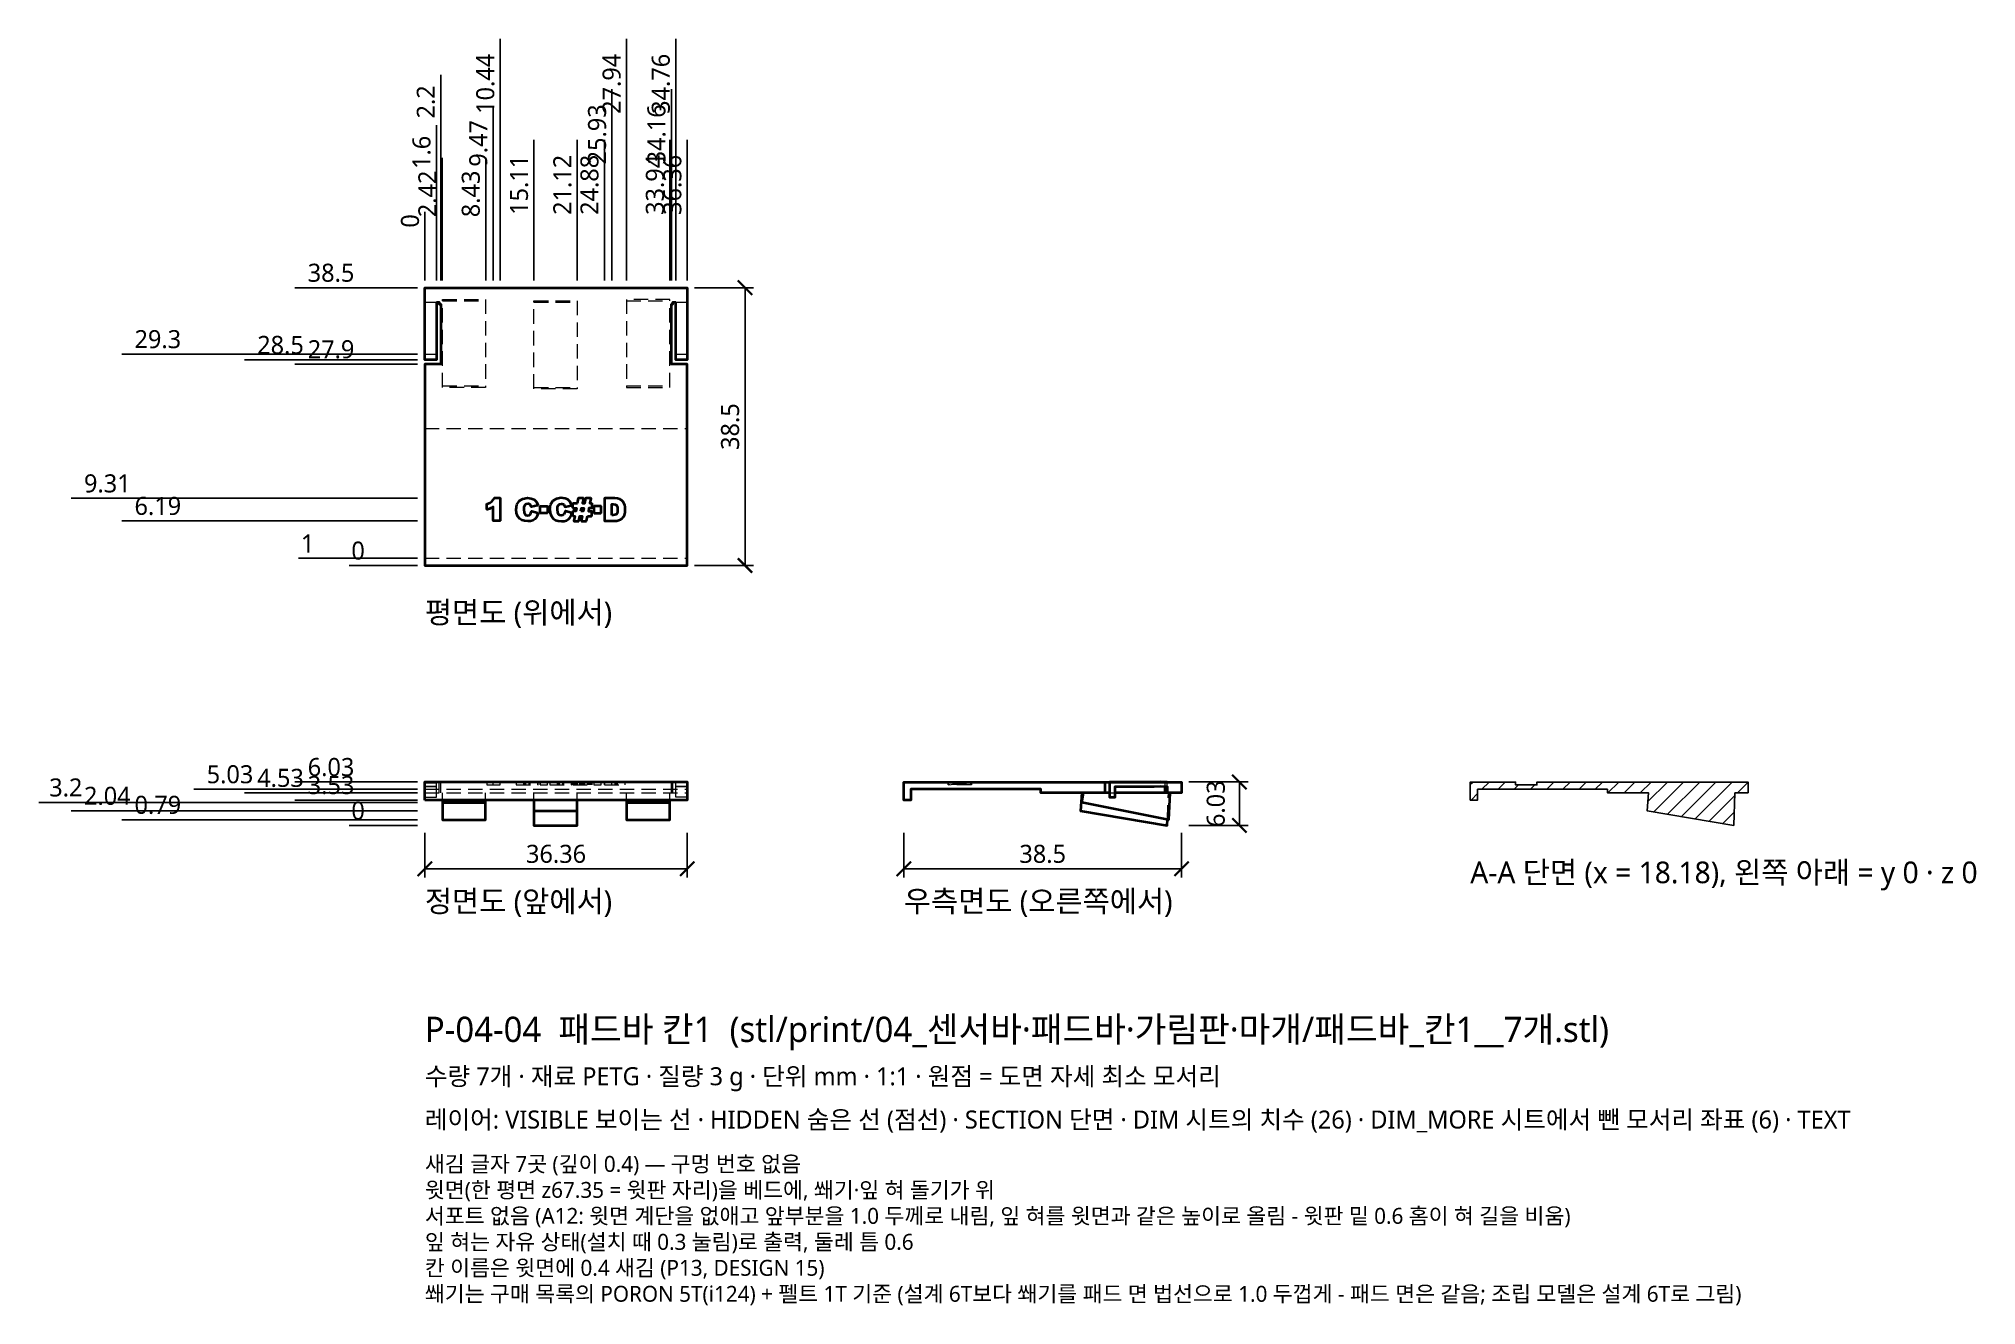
# Model space of a CAD drawing. Header units: millimetres. Extents: x -54 to 215, y -66 to 109.
import ezdxf

# ---------------------------------------------------------------- set-up
doc = ezdxf.new("R2010")
doc.units = ezdxf.units.MM
doc.linetypes.add('HIDDEN', pattern=[3, 2, -1])
for name, color, linetype, lineweight in [('DIM', 4, 'CONTINUOUS', 13), ('DIM_MORE', 3, 'CONTINUOUS', 13), ('HIDDEN', 8, 'HIDDEN', 18), ('SECTION', 5, 'CONTINUOUS', 25), ('TEXT', 7, 'CONTINUOUS', 18), ('VISIBLE', 7, 'CONTINUOUS', 35)]:
    doc.layers.add(name, color=color, linetype=linetype, lineweight=lineweight)
doc.styles.add('KR', font='malgun.ttf')
doc.dimstyles.new('TOCCATA', dxfattribs={"dimtxt": 2.5, "dimasz": 2, "dimexe": 1.2, "dimexo": 1, "dimgap": 0.8, "dimtad": 1, "dimdsep": 46, "dimtxsty": 'KR', "dimblk": 'ARCHTICK', "dimcen": 2.5, "dimazin": 3, "dimtfac": 0.5, "dimtmove": 2, "dimatfit": 3})

# ---------------------------------------------------------------- blocks, each defined once
blk = doc.blocks.new('_ARCHTICK')
at = {"color": 0, "linetype": 'BYBLOCK', "const_width": 0.15}
blk.add_lwpolyline([(-0.5, -0.5), (0.5, 0.5)], dxfattribs=at)
blk = doc.blocks.new('*D6')
for p, q in [((1.6, 85.53), (1.6, 97.03)), ((1.6, 81.53), (1.6, 85.53)), ((1.6, 75.53), (1.6, 81.53))]:
    blk.add_line(p, q)
at = {"layer": 'Defpoints'}
for p in [(1.6, 89.53), (1.6, 74.53), (0, 36.03)]:
    blk.add_point(p, dxfattribs=at)
at = {"layer": 'DIM', "insert": (-0.45, 93.28), "char_height": 2.5, "attachment_point": 5, "rotation": 90, "style": 'KR'}
blk.add_mtext('1.6', dxfattribs=at)
blk = doc.blocks.new('*D11')
for p, q in [((10.44, 92.53), (10.44, 109.03)), ((10.44, 88.53), (10.44, 92.53)), ((10.44, 75.53), (10.44, 88.53))]:
    blk.add_line(p, q)
at = {"layer": 'Defpoints'}
for p in [(10.44, 96.53), (10.44, 74.53), (0, 36.03)]:
    blk.add_point(p, dxfattribs=at)
at = {"layer": 'DIM', "insert": (8.39, 102.78), "char_height": 2.5, "attachment_point": 5, "rotation": 90, "style": 'KR'}
blk.add_mtext('10.44', dxfattribs=at)
blk = doc.blocks.new('*D16')
for p, q in [((27.94, 92.53), (27.94, 109.03)), ((27.94, 88.53), (27.94, 92.53)), ((27.94, 75.53), (27.94, 88.53))]:
    blk.add_line(p, q)
at = {"layer": 'Defpoints'}
for p in [(27.94, 96.53), (27.94, 74.53), (0, 36.03)]:
    blk.add_point(p, dxfattribs=at)
at = {"layer": 'DIM', "insert": (25.89, 102.78), "char_height": 2.5, "attachment_point": 5, "rotation": 90, "style": 'KR'}
blk.add_mtext('27.94', dxfattribs=at)
blk = doc.blocks.new('*D18')
for p, q in [((34.16, 85.53), (34.16, 102.03)), ((34.16, 81.53), (34.16, 85.53)), ((34.16, 75.53), (34.16, 81.53))]:
    blk.add_line(p, q)
at = {"layer": 'Defpoints'}
for p in [(34.16, 89.53), (34.16, 74.53), (0, 36.03)]:
    blk.add_point(p, dxfattribs=at)
at = {"layer": 'DIM', "insert": (32.11, 95.78), "char_height": 2.5, "attachment_point": 5, "rotation": 90, "style": 'KR'}
blk.add_mtext('34.16', dxfattribs=at)

msp = doc.modelspace()

# ---------------------------------------------------------------- hatches: boundary and pattern name
at = {"layer": 'SECTION'}
h = msp.add_hatch(dxfattribs=at)
h.set_pattern_fill('ANSI31', scale=0.5)
h.paths.add_polyline_path([(181.53, 4.526), (183.36, 4.526), (183.36, 6.026), (154.088, 6.026), (154.088, 5.626), (151.123, 5.626), (151.123, 6.026), (144.86, 6.026), (144.86, 3.526), (145.86, 3.526), (145.86, 5.026), (163.86, 5.026), (163.86, 4.526), (169.53, 4.526), (169.363, 2.04), (181.363, 0)])

# ---------------------------------------------------------------- linework, layer by layer
at = {"layer": 'HIDDEN'}
for points in [[(0, 72.529), (1.593, 72.529)], [(2.425, 60.712), (2.425, 72.909), (8.425, 72.909), (8.425, 60.712), (2.425, 60.712)], [(2.425, 72.712), (8.425, 72.712)], [(15.115, 60.532), (15.115, 72.699), (21.115, 72.699), (21.115, 60.532), (15.115, 60.532)], [(15.115, 72.532), (21.115, 72.532)], [(27.935, 60.712), (33.935, 60.712), (33.935, 72.909), (27.935, 72.909), (27.935, 60.712)], [(27.935, 72.712), (33.935, 72.712)], [(34.767, 72.529), (36.36, 72.529)], [(0, 65.329), (1.6, 65.329)], [(34.76, 65.329), (36.36, 65.329)], [(2.425, 60.909), (8.425, 60.909)], [(15.115, 60.699), (21.115, 60.699)], [(27.935, 60.909), (33.935, 60.909)], [(0, 55.029), (36.36, 55.029)], [(0, 37.029), (36.36, 37.029)], [(0, 3.926), (1.6, 3.926), (1.6, 6.022)], [(0, 5.986), (1.6, 5.986)], [(0, 5.429), (1.6, 5.429)], [(0, 5.426), (1.6, 5.426)], [(0, 5.42), (1.6, 5.42)], [(0, 5.386), (1.6, 5.386)], [(2, 4.526), (2, 6.026)], [(2.2, 4.526), (2.2, 6.026)], [(8.593, 6.026), (8.593, 5.626), (10.436, 5.626), (10.436, 6.026)], [(9.471, 5.626), (9.471, 6.026)], [(12.652, 6.026), (12.652, 5.626), (15.696, 5.626), (15.696, 6.026)], [(13.703, 5.626), (13.703, 6.026)], [(13.821, 5.626), (13.821, 6.026)], [(13.843, 5.626), (13.843, 6.026)], [(14.002, 5.626), (14.002, 6.026)], [(14.004, 5.626), (14.004, 6.026)], [(14.433, 5.626), (14.433, 6.026)], [(14.58, 5.626), (14.58, 6.026)], [(15.668, 5.626), (15.668, 6.026)], [(15.974, 5.626), (16.986, 5.626), (16.986, 6.026)], [(15.974, 5.626), (15.974, 6.026), (15.974, 5.626)], [(17.319, 6.026), (17.319, 5.626), (20.363, 5.626), (20.363, 6.026)], [(18.371, 5.626), (18.371, 6.026)], [(18.488, 5.626), (18.488, 6.026)], [(18.511, 5.626), (18.511, 6.026)], [(18.669, 5.626), (18.669, 6.026)], [(18.672, 5.626), (18.672, 6.026)], [(19.1, 5.626), (19.1, 6.026)], [(19.248, 5.626), (19.248, 6.026)], [(20.335, 5.626), (20.335, 6.026)], [(20.511, 5.626), (20.511, 6.026), (20.511, 5.626)], [(20.511, 5.626), (23.142, 5.626)], [(20.648, 5.626), (20.648, 6.026)], [(20.784, 5.626), (20.784, 6.026)], [(20.917, 5.626), (20.917, 6.026)], [(20.999, 5.626), (20.999, 6.026)], [(21.136, 5.626), (21.136, 6.026)], [(21.484, 5.626), (21.484, 6.026)], [(21.622, 5.626), (21.622, 6.026)], [(21.679, 5.626), (21.679, 6.026)], [(21.706, 5.626), (21.706, 6.026)], [(21.81, 5.626), (21.81, 6.026)], [(21.839, 5.626), (21.839, 6.026)], [(21.949, 5.626), (21.949, 6.026)], [(21.976, 5.626), (21.976, 6.026)], [(22.031, 5.626), (22.031, 6.026)], [(22.166, 5.626), (22.166, 6.026)], [(22.518, 5.626), (22.518, 6.026)], [(22.655, 5.626), (22.655, 6.026)], [(22.736, 5.626), (22.736, 6.026)], [(22.875, 5.626), (22.875, 6.026)], [(23.005, 5.626), (23.005, 6.026)], [(23.142, 5.626), (23.143, 6.026), (23.142, 5.626)], [(23.415, 6.026), (23.415, 5.626), (24.426, 5.626), (24.426, 6.026)], [(24.881, 5.626), (27.767, 5.626), (27.767, 6.026)], [(24.881, 5.626), (24.881, 6.026), (24.881, 5.626)], [(25.929, 5.626), (25.929, 6.026)], [(26.389, 5.626), (26.389, 6.026)], [(26.483, 5.626), (26.483, 6.026)], [(26.57, 5.626), (26.57, 6.026)], [(26.713, 5.626), (26.713, 6.026)], [(34.16, 4.526), (34.16, 6.026)], [(34.36, 4.526), (34.36, 6.026)], [(36.36, 3.926), (34.76, 3.926), (34.76, 6.022)], [(34.76, 5.986), (36.36, 5.986)], [(34.76, 5.429), (36.36, 5.429)], [(34.76, 5.426), (36.36, 5.426)], [(34.76, 5.42), (36.36, 5.42)], [(34.76, 5.386), (36.36, 5.386)], [(75.725, 6.026), (75.725, 5.626), (72.495, 5.626), (72.495, 6.026)], [(72.499, 5.626), (72.499, 6.026)], [(72.548, 5.626), (72.548, 6.026)], [(72.601, 5.626), (75.619, 6.026)], [(73.22, 5.626), (73.22, 6.026)], [(73.313, 5.626), (73.313, 6.026)], [(73.346, 5.626), (73.346, 6.026)], [(73.351, 5.626), (73.351, 6.026)], [(73.354, 5.626), (73.354, 6.026)], [(73.41, 5.626), (73.41, 6.026)], [(73.444, 5.626), (73.444, 6.026)], [(73.475, 5.626), (73.475, 6.026)], [(73.633, 5.626), (73.633, 6.026)], [(73.896, 5.626), (73.896, 6.026)], [(73.907, 5.626), (73.907, 6.026)], [(74.115, 5.626), (74.115, 6.026)], [(74.305, 5.626), (74.305, 6.026)], [(74.488, 5.626), (74.488, 6.026)], [(74.496, 5.626), (74.496, 6.026)], [(74.589, 5.626), (74.589, 6.026)], [(74.682, 5.626), (74.682, 6.026)], [(74.716, 5.626), (74.716, 6.026)], [(74.832, 5.626), (74.832, 6.026)], [(74.852, 5.626), (74.852, 6.026)], [(74.874, 5.626), (74.874, 6.026)], [(74.91, 5.626), (74.91, 6.026)], [(74.992, 5.626), (74.992, 6.026)], [(75.674, 5.626), (75.674, 6.026)], [(102.56, 5.424), (102.56, 6.026)], [(102.86, 5.426), (102.86, 6.026)], [(0, 5.026), (36.36, 5.026)], [(0, 4.526), (36.36, 4.526)], [(2.425, 3.533), (2.425, 4.526)], [(8.425, 3.533), (8.425, 4.526)], [(15.115, 3.527), (15.115, 4.526)], [(21.115, 3.527), (21.115, 4.526)], [(27.935, 3.533), (27.935, 4.526)], [(33.935, 3.533), (33.935, 4.526)], [(94.862, 4.526), (95.659, 4.526)], [(102.893, 0.822), (103.03, 4.526)]]:
    msp.add_lwpolyline(points, dxfattribs=at)
at = {"layer": 'SECTION'}
msp.add_lwpolyline([(181.53, 4.526), (183.36, 4.526), (183.36, 6.026), (154.088, 6.026), (154.088, 5.626), (151.123, 5.626), (151.123, 6.026), (144.86, 6.026), (144.86, 3.526), (145.86, 3.526), (145.86, 5.026), (163.86, 5.026), (163.86, 4.526), (169.53, 4.526), (169.363, 2.04), (181.363, 0)], close=True, dxfattribs=at)
at = {"layer": 'VISIBLE'}
for points in [[(1.6, 72.529), (1.6, 64.529), (0, 64.529), (0, 74.529), (36.36, 74.529), (36.36, 64.529), (34.76, 64.529), (34.76, 72.529)], [(1.593, 72.529), (2, 72.529), (2, 72.229), (2.2, 72.229), (2.2, 63.929), (0, 63.929), (0, 36.029), (36.36, 36.029), (36.36, 63.929), (34.16, 63.929), (34.16, 72.229), (34.36, 72.229), (34.36, 72.529), (34.767, 72.529)], [(8.593, 43.838), (8.594, 44.535), (8.601, 44.558), (8.616, 44.576), (9.005, 44.734), (9.277, 44.906), (9.478, 45.111), (9.635, 45.368), (9.662, 45.39), (9.679, 45.394), (10.382, 45.394), (10.414, 45.381), (10.429, 45.363), (10.436, 45.34), (10.436, 42.271), (10.422, 42.239), (10.404, 42.224), (10.382, 42.217), (9.525, 42.217), (9.497, 42.227), (9.478, 42.249), (9.471, 42.271), (9.471, 44.166), (9.363, 44.091), (9.164, 43.977), (8.942, 43.879), (8.659, 43.785), (8.636, 43.787), (8.615, 43.798), (8.6, 43.816), (8.593, 43.838)], [(12.652, 43.784), (12.754, 44.467), (13.06, 44.968), (13.072, 44.981), (13.573, 45.292), (14.226, 45.394), (14.752, 45.336), (15.158, 45.154), (15.455, 44.85), (15.662, 44.424), (15.668, 44.401), (15.663, 44.378), (15.647, 44.354), (15.626, 44.342), (14.797, 44.158), (14.779, 44.158), (14.752, 44.168), (14.736, 44.186), (14.688, 44.311), (14.648, 44.383), (14.571, 44.466), (14.478, 44.528), (14.373, 44.566), (14.257, 44.579), (14.004, 44.521), (13.821, 44.351), (13.734, 44.129), (13.703, 43.792), (13.74, 43.386), (13.843, 43.145), (14.002, 43.024), (14.222, 42.982), (14.433, 43.015), (14.58, 43.114), (14.687, 43.28), (14.769, 43.534), (14.789, 43.555), (14.816, 43.565), (14.834, 43.564), (15.66, 43.314), (15.679, 43.301), (15.69, 43.286), (15.695, 43.252), (15.584, 42.92), (15.424, 42.65), (15.216, 42.438), (14.967, 42.288), (14.653, 42.194), (14.275, 42.164), (13.818, 42.201), (13.45, 42.311), (13.146, 42.517), (12.887, 42.834), (12.709, 43.264), (12.652, 43.784)], [(15.974, 44.204), (15.979, 44.222), (15.992, 44.241), (16.011, 44.254), (16.028, 44.258), (16.932, 44.258), (16.949, 44.254), (16.968, 44.241), (16.981, 44.222), (16.986, 44.204), (16.986, 43.356), (16.979, 43.334), (16.964, 43.316), (16.932, 43.302), (16.028, 43.302), (16.011, 43.306), (15.992, 43.319), (15.979, 43.339), (15.974, 43.356)], [(15.974, 43.353), (15.974, 44.204)], [(15.974, 44.204), (15.974, 44.199)], [(17.319, 43.79), (17.377, 43.264), (17.555, 42.834), (17.813, 42.517), (18.118, 42.311), (18.485, 42.201), (18.943, 42.164), (19.321, 42.194), (19.635, 42.288), (19.883, 42.438), (20.092, 42.65), (20.252, 42.92), (20.363, 43.252), (20.363, 43.269), (20.354, 43.291), (20.328, 43.314), (19.501, 43.564), (19.484, 43.565), (19.456, 43.555), (19.437, 43.534), (19.354, 43.28), (19.248, 43.114), (19.1, 43.015), (18.889, 42.982), (18.669, 43.024), (18.511, 43.145), (18.407, 43.386), (18.371, 43.792), (18.401, 44.129), (18.488, 44.351), (18.672, 44.521), (18.925, 44.579), (19.04, 44.566), (19.146, 44.528), (19.238, 44.466), (19.315, 44.383), (19.356, 44.311), (19.404, 44.186), (19.42, 44.168), (19.447, 44.158), (19.464, 44.158), (20.294, 44.342), (20.314, 44.354), (20.331, 44.378), (20.335, 44.401), (20.33, 44.424), (20.123, 44.85), (19.825, 45.154), (19.425, 45.334), (18.894, 45.394), (18.229, 45.288), (17.735, 44.977), (17.42, 44.462)], [(17.319, 43.79), (17.42, 44.462)], [(17.319, 43.79), (17.42, 44.462)], [(20.511, 44.607), (20.518, 44.629), (20.528, 44.643), (20.542, 44.654), (20.565, 44.661), (21.136, 44.661)], [(20.511, 44.029), (20.511, 44.607)], [(20.511, 44.029), (20.511, 44.607)], [(20.511, 44.029), (20.515, 44.012), (20.528, 43.992), (20.542, 43.982), (20.565, 43.975), (20.999, 43.975), (20.917, 43.576), (20.565, 43.576), (20.542, 43.569), (20.528, 43.559), (20.515, 43.539), (20.511, 43.522)], [(20.511, 42.944), (20.511, 43.522)], [(20.511, 42.944), (20.511, 43.522)], [(21.136, 44.661), (21.274, 45.352)], [(21.136, 44.661), (21.274, 45.352)], [(21.274, 45.352), (21.293, 45.381), (21.325, 45.394), (21.922, 45.394), (21.954, 45.381), (21.971, 45.357), (21.976, 45.328), (21.839, 44.661), (22.166, 44.661), (22.305, 45.352), (22.325, 45.381), (22.357, 45.394), (22.951, 45.394), (22.968, 45.39), (22.987, 45.377), (23, 45.358), (23.005, 45.329), (22.875, 44.661), (23.089, 44.661), (23.121, 44.647), (23.138, 44.624), (23.142, 44.607), (23.142, 44.023), (23.125, 43.992), (23.111, 43.982), (23.089, 43.975), (22.736, 43.975), (22.655, 43.576), (23.089, 43.576), (23.111, 43.569), (23.125, 43.559), (23.136, 43.544), (23.142, 43.522)], [(21.622, 43.576), (21.706, 43.975), (22.031, 43.975), (21.949, 43.576), (21.622, 43.576)], [(23.142, 42.944), (23.142, 43.522)], [(23.142, 42.944), (23.142, 43.522)], [(23.469, 43.302), (24.372, 43.302), (24.389, 43.306), (24.409, 43.319), (24.422, 43.339), (24.426, 43.356), (24.426, 44.204), (24.422, 44.222), (24.409, 44.241), (24.389, 44.254), (24.372, 44.258), (23.469, 44.258), (23.451, 44.254), (23.432, 44.241), (23.419, 44.222), (23.415, 44.204), (23.415, 43.356), (23.419, 43.339), (23.432, 43.319), (23.451, 43.306), (23.469, 43.302)], [(24.881, 45.289), (24.881, 42.271), (24.894, 42.239), (24.912, 42.224), (24.935, 42.217), (26.326, 42.217), (26.594, 42.239), (26.892, 42.302), (27.119, 42.396), (27.333, 42.553), (27.515, 42.765), (27.655, 43.025), (27.739, 43.354), (27.767, 43.794), (27.748, 44.1), (27.69, 44.39), (27.59, 44.657), (27.439, 44.896), (27.247, 45.085), (27.005, 45.227), (26.7, 45.315), (26.325, 45.343), (24.935, 45.343), (24.918, 45.339), (24.898, 45.326), (24.888, 45.312), (24.881, 45.289)], [(24.881, 45.289), (24.881, 45.283)], [(25.929, 43.02), (25.929, 44.543), (26.097, 44.543), (26.389, 44.501), (26.57, 44.385), (26.676, 44.158), (26.713, 43.771), (26.697, 43.47), (26.648, 43.274), (26.575, 43.154), (26.483, 43.079), (26.336, 43.036), (26.095, 43.02), (25.929, 43.02)], [(20.511, 42.944), (20.524, 42.912), (20.542, 42.897), (20.559, 42.891), (20.784, 42.89), (20.648, 42.234), (20.65, 42.211), (20.658, 42.195), (20.684, 42.173), (20.701, 42.168), (21.293, 42.168), (21.326, 42.182), (21.345, 42.21), (21.484, 42.89), (21.81, 42.89), (21.68, 42.234), (21.684, 42.205), (21.701, 42.182), (21.733, 42.168), (22.33, 42.168), (22.361, 42.182), (22.381, 42.21)], [(22.381, 42.21), (22.518, 42.89)], [(22.381, 42.21), (22.518, 42.89)], [(22.518, 42.89), (23.089, 42.89), (23.111, 42.897), (23.125, 42.907), (23.136, 42.921), (23.142, 42.944)], [(0, 6.02), (1.6, 6.02), (1.6, 6.029)], [(0, 3.526), (0, 6.029), (36.36, 6.029), (36.36, 3.526), (0, 3.526)], [(36.36, 6.02), (34.76, 6.022), (34.76, 6.029)], [(94.862, 4.526), (85.36, 4.526), (85.36, 5.026), (67.36, 5.026), (67.36, 3.526), (66.36, 3.526), (66.36, 6.026), (104.86, 6.026), (104.86, 4.526), (95.659, 4.526)], [(94.26, 4.526), (94.26, 6.026)], [(102.86, 6.026), (101.96, 6.029), (101.06, 6.02), (100.16, 6.021), (97.46, 5.996), (95.66, 5.986), (94.86, 6.026), (94.86, 3.926), (95.66, 3.926), (95.66, 5.386), (97.46, 5.396), (100.16, 5.421), (101.06, 5.42), (101.96, 5.429), (102.86, 5.426), (102.86, 4.526)], [(102.56, 4.526), (102.56, 5.424)], [(2.425, 3.533), (2.425, 0.786), (8.425, 0.786), (8.425, 3.533)], [(2.425, 3.196), (8.425, 3.196)], [(15.115, 3.527), (15.115, 0), (21.115, 0), (21.115, 3.527)], [(27.935, 3.533), (27.935, 0.786), (33.935, 0.786), (33.935, 3.533)], [(27.935, 3.196), (33.935, 3.196)], [(91.03, 4.526), (90.863, 2.04), (102.863, 0), (102.893, 0.822)], [(103.24, 4.526), (103.043, 0.786), (91.043, 3.196), (91.24, 4.526)], [(15.115, 2.04), (21.115, 2.04)]]:
    msp.add_lwpolyline(points, dxfattribs=at)

# ---------------------------------------------------------------- texts
at = {"layer": 'TEXT', "style": 'KR'}
for s, height, p in [('평면도 (위에서)', 3, (0, 28.029)), ('A-A 단면 (x = 18.18), 왼쪽 아래 = y 0 · z 0', 3, (144.86, -8)), ('정면도 (앞에서)', 3, (0, -12)), ('우측면도 (오른쪽에서)', 3, (66.36, -12)), ('P-04-04  패드바 칸1  (stl/print/04_센서바·패드바·가림판·마개/패드바_칸1__7개.stl)', 3.5, (0, -30)), ('수량 7개 · 재료 PETG · 질량 3 g · 단위 mm · 1:1 · 원점 = 도면 자세 최소 모서리', 2.5, (0, -36)), ('레이어: VISIBLE 보이는 선 · HIDDEN 숨은 선 (점선) · SECTION 단면 · DIM 시트의 치수 (26) · DIM_MORE 시트에서 뺀 모서리 좌표 (6) · TEXT', 2.5, (0, -42)), ('새김 글자 7곳 (깊이 0.4) — 구멍 번호 없음', 2.2, (0, -48)), ('윗면(한 평면 z67.35 = 윗판 자리)을 베드에, 쐐기·잎 혀 돌기가 위', 2.2, (0, -51.6)), ('서포트 없음 (A12: 윗면 계단을 없애고 앞부분을 1.0 두께로 내림, 잎 혀를 윗면과 같은 높이로 올림 - 윗판 밑 0.6 홈이 혀 길을 비움)', 2.2, (0, -55.2)), ('잎 혀는 자유 상태(설치 때 0.3 눌림)로 출력, 둘레 틈 0.6', 2.2, (0, -58.8)), ('칸 이름은 윗면에 0.4 새김 (P13, DESIGN 15)', 2.2, (0, -62.4)), ('쐐기는 구매 목록의 PORON 5T(i124) + 펠트 1T 기준 (설계 6T보다 쐐기를 패드 면 법선으로 1.0 두껍게 - 패드 면은 같음; 조립 모델은 설계 6T로 그림)', 2.2, (0, -66))]:
    msp.add_text(s, height=height, dxfattribs=at).set_placement(p)

# ---------------------------------------------------------------- dimensions: what is measured, and where the dimension line sits
at = {"layer": 'DIM'}
for feature_location, offset, picture, middle in [((10.44, 74.529), (0, 22), '*D11', (8.39, 102.779)), ((27.94, 74.529), (0, 22), '*D16', (25.89, 102.779)), ((34.16, 74.529), (0, 15), '*D18', (32.11, 95.779)), ((1.6, 74.529), (0, 15), '*D6', (-0.45, 93.279))]:
    dim = msp.add_ordinate_dim(feature_location=feature_location, offset=offset, dtype=1, origin=(0, 36.029), dimstyle='TOCCATA', dxfattribs=at)
    dim.commit()
    dim.dimension.update_dxf_attribs({"geometry": picture, "text_midpoint": middle})
for feature_location, offset, dtype, origin in [((34.76, 74.529), (0, 22), 1, (0, 36.029)), ((2.2, 74.529), (0, 22), 1, (0, 36.029)), ((25.93, 74.529), (0, 15), 1, (0, 36.029)), ((9.47, 74.529), (0, 15), 1, (0, 36.029)), ((15.11, 74.529), (0, 8), 1, (0, 36.029)), ((21.12, 74.529), (0, 8), 1, (0, 36.029)), ((24.88, 74.529), (0, 8), 1, (0, 36.029)), ((33.94, 74.529), (0, 8), 1, (0, 36.029)), ((36.36, 74.529), (0, 8), 1, (0, 36.029)), ((2.42, 74.529), (0, 8), 1, (0, 36.029)), ((8.43, 74.529), (0, 8), 1, (0, 36.029)), ((0, 74.529261589), (0, 8), 1, (0, 36.029261589)), ((0, 74.529), (-8, 0), 0, (0, 36.029)), ((0, 64.529), (-15, 0), 0, (0, 36.029)), ((0, 63.929), (-8, 0), 0, (0, 36.029)), ((0, 37.029), (-15, 0), 0, (0, 36.029)), ((0, 36.029261589), (-8, 0), 0, (0, 36.029261589)), ((0, 5.03), (-22, 0), 0, (0, 0)), ((0, 4.53), (-15, 0), 0, (0, 0)), ((0, 6.03), (-8, 0), 0, (0, 0)), ((0, 3.53), (-8, 0), 0, (0, 0)), ((0, 0), (-8, 0), 0, (0, 0))]:
    msp.add_ordinate_dim(feature_location=feature_location, offset=offset, dtype=dtype, origin=origin, dimstyle='TOCCATA', dxfattribs=at).render()
for base, p1, p2 in [((44.36, 36.029), (36.36, 36.029), (36.36, 74.529)), ((112.86, 0), (104.86, 0), (104.86, 6.029))]:
    msp.add_linear_dim(base=base, p1=p1, p2=p2, angle=90, dimstyle='TOCCATA', dxfattribs=at).render()
for base, p1, p2 in [((0, -6), (0, 0), (36.36, 0)), ((66.36, -6), (66.36, 0), (104.86, 0))]:
    msp.add_linear_dim(base=base, p1=p1, p2=p2, dimstyle='TOCCATA', dxfattribs=at).render()
at = {"layer": 'DIM_MORE'}
for feature_location, offset, origin in [((0, 65.329), (-32, 0), (0, 36.029)), ((0, 45.339), (-39, 0), (0, 36.029)), ((0, 42.219), (-32, 0), (0, 36.029)), ((0, 3.2), (-46, 0), (0, 0)), ((0, 2.04), (-39, 0), (0, 0)), ((0, 0.79), (-32, 0), (0, 0))]:
    msp.add_ordinate_dim(feature_location=feature_location, offset=offset, dtype=0, origin=origin, dimstyle='TOCCATA', dxfattribs=at).render()

doc.saveas('drawing.dxf')
